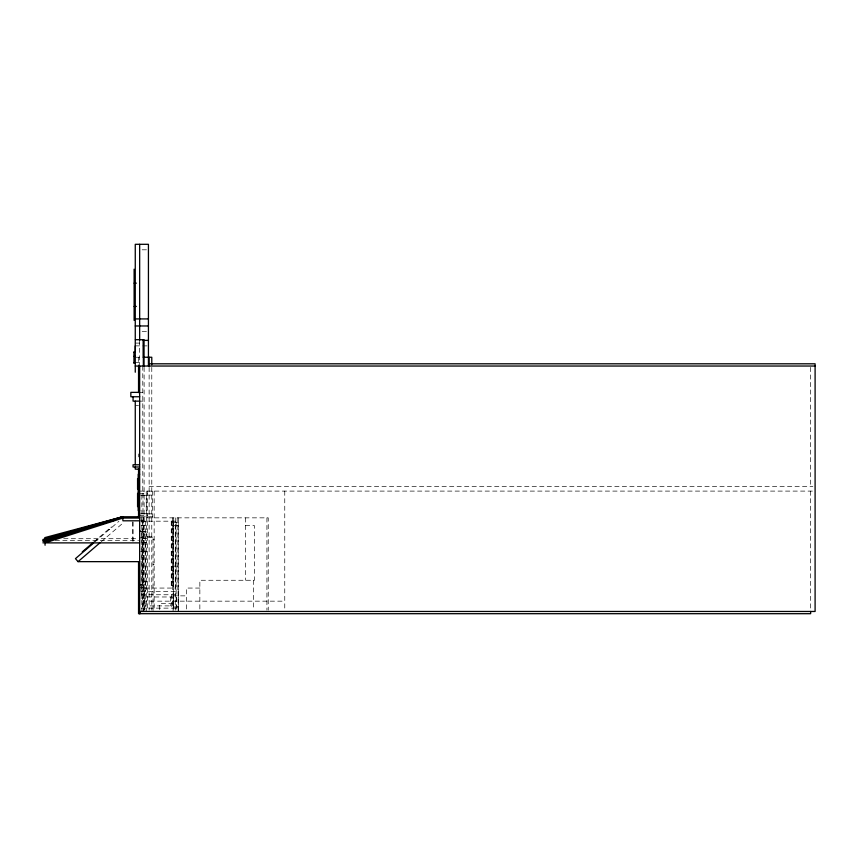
<?xml version="1.0" encoding="UTF-8"?>
<svg xmlns="http://www.w3.org/2000/svg" width="858" height="858" viewBox="0 0 858 858"><rect width="100%" height="100%" fill="white"/><g stroke="black" fill="none" stroke-linecap="round" stroke-linejoin="round"><path stroke-width="0.64" stroke-dasharray="4.29 3.22" d="M93.769 542.009L111.315 526.93L111.765 527.445M94.948 541.891L118.897 521.31M101.308 541.666L123.563 522.543M142.16 249.807L147.179 249.807M142.16 331.445L147.179 331.445M135.403 343.093L139.661 343.093M135.264 345.881L148.434 345.881M135.403 357.25L142.16 357.25M135.403 362.644L139.661 362.644M139.661 392.363L142.793 392.363M139.661 401.136L142.793 401.136M135.264 405.523L138.546 405.523M138.546 453.946L138.546 456.939M149.131 486.636L812.869 486.636M139.661 491.098L812.869 491.098M139.661 493.318L147.319 493.318M139.661 495.109L152.542 495.109M141.881 495.549L146.246 495.549M141.881 513.384L146.246 513.384M139.661 513.835L152.542 513.835M139.661 515.615L147.319 515.615M140.948 516.763L152.542 516.763M139.661 517.846L268.232 517.846L268.232 610.177M139.661 520.077L147.319 520.077M141.13 521.181L175.515 521.181L175.515 588.062L141.13 588.062M140.959 521.739L143.554 521.739M173.091 522.297L178.389 522.297M140.991 525.3L146.343 525.3M173.37 525.643L178.249 525.643M245.409 525.643L254.461 525.643L254.461 580.265L199.85 580.265L199.85 610.167M140.776 531.22L147.319 531.22M143.554 531.778L146.343 531.778M147.319 534.952L142.996 534.952L142.996 520.077M147.319 536.904L153.035 536.904L153.035 611.464M140.937 537.183L154.15 537.183M139.661 537.902L142.996 537.902L142.996 611.464M146.343 538.374L142.718 538.374L142.718 587.355M143.554 538.459L146.343 538.459M63.728 538.706L138.32 538.706M153.035 539.414L154.15 539.414M55.234 540.679L138.524 540.679M142.996 542.363L146.343 542.363M153.035 564.328L154.15 564.328M173.37 566.119L178.249 566.119M143.554 581.37L146.343 581.37M140.776 584.716L147.319 584.716M139.661 587.322L146.343 587.355M199.85 588.062L186.465 588.062L186.465 611.464M141.398 590.218L146.343 590.293M140.991 591.409L178.389 591.409M141.313 594.755L176.48 594.755L176.48 608.129M173.091 595.86L186.465 595.86M140.991 598.09L146.343 598.09M142.546 601.158L284.759 601.158M173.091 603.667L159.717 603.667L159.717 610.167M142.417 605.898L172.512 605.898L172.512 596.975L142.417 596.975L142.546 610.177M176.158 606.885L178.249 606.885M173.091 607.014L178.389 607.014M141.313 608.129L178.249 608.129M96.686 539.5L97.093 540.047M810.638 367.374L810.638 486.636M810.638 491.098L810.638 611.464M284.759 491.098L284.759 610.177M266.924 517.846L266.924 610.177M253.346 580.265L253.346 610.167M245.409 517.846L245.409 580.265M178.389 517.846L178.389 611.464M178.249 522.297L178.249 611.464M178.142 591.409L178.142 611.464M177.166 517.846L177.166 591.409M176.158 522.297L176.158 610.349M175.268 517.846L175.268 610.177M173.616 521.181L173.616 588.062M173.616 594.755L173.616 608.129M173.37 522.297L173.37 610.135M173.091 517.846L173.091 611.464M172.908 517.846L172.908 591.409M172.404 521.181L172.404 588.062M171.439 521.181L171.439 588.062M171.439 594.755L171.439 608.129M171.257 521.181L171.257 588.062M170.334 596.975L170.334 605.898M154.15 491.098L154.15 611.464M152.542 491.098L152.542 517.846M151.78 367.363L151.78 610.135M149.131 367.363L149.131 610.177M147.319 491.098L147.319 611.464M146.343 495.109L146.343 513.835M146.343 517.846L146.343 611.464M146.246 491.098L146.246 517.846M145.388 521.181L145.388 588.062M145.163 542.363L145.163 610.135M144.702 591.409L144.702 610.135M144.112 367.363L144.112 610.145M143.736 517.846L143.736 591.409M143.554 517.846L143.554 611.464M142.996 493.318L142.996 515.615M142.793 366.034L142.793 491.098M142.278 521.181L142.278 588.062M141.881 495.109L141.881 513.835M141.956 531.22L141.956 598.09M141.838 517.846L141.838 611.464M139.661 340.637L139.661 366.034M138.546 357.25L138.546 366.034M132.969 522.104L132.969 541.58M132.84 521.728L132.84 540.679M146.343 551.673L139.661 551.673L146.343 551.705M109.159 529.676L108.719 529.161L109.127 529.708"/><path stroke-width="1.29" d="M135.264 345.881L135.264 352.198L133.955 352.145M82.239 551.909L93.19 542.513M93.64 543.017L75.461 558.633L78.046 561.647L139.661 561.647M78.046 561.647L100.3 542.535M139.661 520.806L122.941 520.806L122.651 516.763L44.798 541.602L45.088 545.248M105.952 522.704L43.19 540.679L43.19 543.114M108.516 521.975L114.918 520.141M122.651 516.763L44.798 537.623L45.088 540.722M85.929 527.756L45.088 538.706L47.748 538.706M134.116 283.161L136.336 283.161M134.116 306.413L136.336 306.413M135.264 318.919L148.434 318.919M135.264 325.965L148.434 325.965M135.403 339.704L144.047 339.704L144.047 366.034M143.415 340.39L148.434 340.39M133.955 356.349L135.264 356.349M133.955 362.934L135.264 362.934M149.131 363.803L815.1 363.803L815.1 611.464L139.661 611.464M135.264 366.034L815.1 366.034M139.661 392.363L130.845 392.363L130.845 396.75L139.661 396.75M139.661 401.136L133.076 401.136L133.076 396.75M139.661 464.768L133.044 464.768L133.044 466.988L139.661 466.988M139.661 469.154L135.264 469.154L135.264 466.988M139.661 474.206L138.267 474.206L138.267 510.639L139.661 510.639M138.685 478.603L137.57 478.603L137.57 488.985L138.685 488.985L137.57 488.921M137.57 478.871L138.685 478.871M137.57 479.879L138.685 479.879M137.57 482.035L138.685 482.035M137.57 482.657L138.685 482.657M137.57 486.604L138.685 486.604M137.57 486.818L138.685 486.818M137.57 487.794L138.685 487.794M137.57 488.695L138.685 488.706M138.685 493.382L137.57 493.382L137.57 506.649M137.57 493.715L138.685 493.715M137.57 496.621L138.685 496.621M137.57 496.675L138.685 496.728M137.57 497.061L138.685 497.125M138.546 515.615L139.661 515.615M139.661 516.763L122.308 516.763L42.9 539.5L43.19 540.679L49.893 540.679M139.661 518.05L122.941 518.05L45.088 542.878L139.661 542.878M139.661 531.22L140.776 531.22M139.661 584.716L140.776 584.716M139.661 591.409L139.479 561.979M810.638 611.464L810.638 613.695L138.546 613.695L138.546 561.604M151.78 364.779L151.78 357.25L143.136 357.25L143.136 339.704M149.131 357.25L149.131 366.034M148.434 366.034L148.434 244.305L135.264 244.305L135.264 372.222M143.35 357.25L143.35 366.034M139.94 611.464L139.94 613.695M139.661 244.305L139.661 340.39M139.661 366.034L139.661 613.695M138.685 474.206L138.685 510.639M138.546 366.034L138.546 392.642M138.546 468.479L138.546 479.118M138.546 488.148L138.546 493.758M138.546 505.512L138.546 517.535M135.264 401.136L135.264 464.768M134.116 269.197L134.116 320.366M133.955 351.962L133.955 363.127"/></g></svg>
